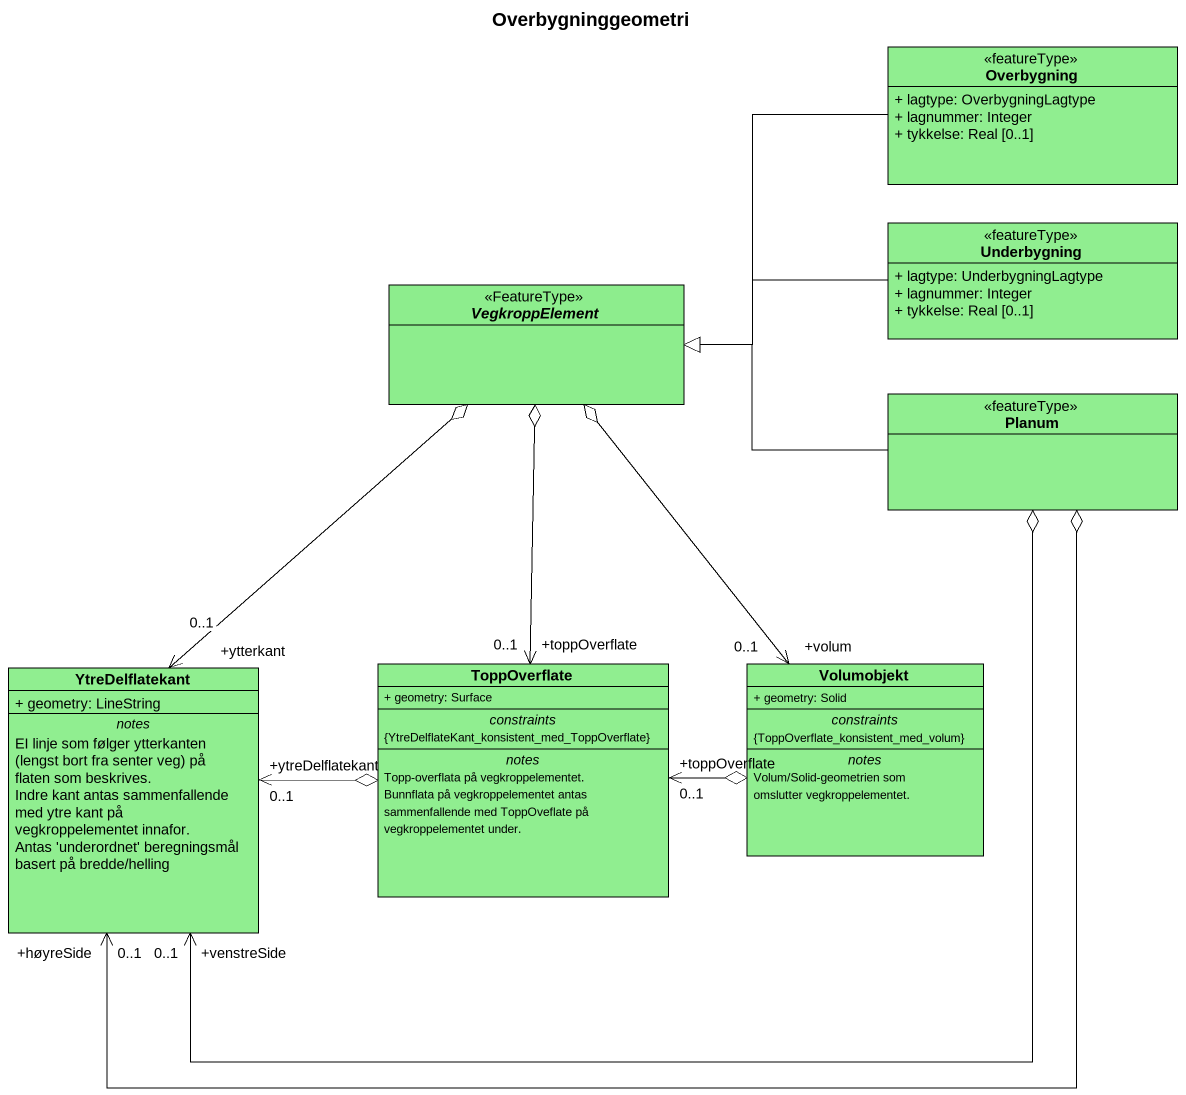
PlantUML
@startuml
title Overbygninggeometri
hide circle
hide empty members
skinparam classAttributeIconSize 0
class Overbygning <<featureType>> #90EE90 {
  + lagtype: OverbygningLagtype
  + lagnummer: Integer
  + tykkelse: Real [0..1]
}
class Underbygning <<featureType>> #90EE90 {
  + lagtype: UnderbygningLagtype
  + lagnummer: Integer
  + tykkelse: Real [0..1]
}
abstract class VegkroppElement <<FeatureType>> #8DED8D
class Planum <<featureType>> #90EE90
class YtreDelflatekant #90EE90 {
  + geometry: LineString
  -- notes --
  {field} EI linje som følger ytterkanten (lengst bort fra senter veg) på flaten som beskrives.
  Indre kant antas sammenfallende med ytre kant på vegkroppelementet innafor.
  Antas 'underordnet' beregningsmål basert på bredde/helling
}
class ToppOverflate #90EE90 {
  + geometry: Surface
  -- constraints --
  {YtreDelflateKant_konsistent_med_ToppOverflate}
  -- notes --
  Topp-overflata på vegkroppelementet.
  Bunnflata på vegkroppelementet antas sammenfallende med ToppOveflate på vegkroppelementet under.
}
class Volumobjekt #90EE90 {
  + geometry: Solid
  -- constraints --
  {ToppOverflate_konsistent_med_volum}
  -- notes --
  Volum/Solid-geometrien som omslutter vegkroppelementet.
}
Overbygning -left-|> VegkroppElement
Underbygning -left-|> VegkroppElement
Planum -left-|> VegkroppElement
YtreDelflatekant "+ytterkant\n0..1" <-up-o VegkroppElement
YtreDelflatekant "+høyreSide\n0..1" <-right-o Planum
YtreDelflatekant "+venstreSide\n0..1" <-right-o Planum
YtreDelflatekant "+ytreDelflatekant\n0..1" <-right-o ToppOverflate
ToppOverflate "+toppOverflate\n0..1" <-up-o VegkroppElement
ToppOverflate "+toppOverflate\n0..1" <-right-o Volumobjekt
Volumobjekt "+volum\n0..1" <-up-o VegkroppElement
@enduml
